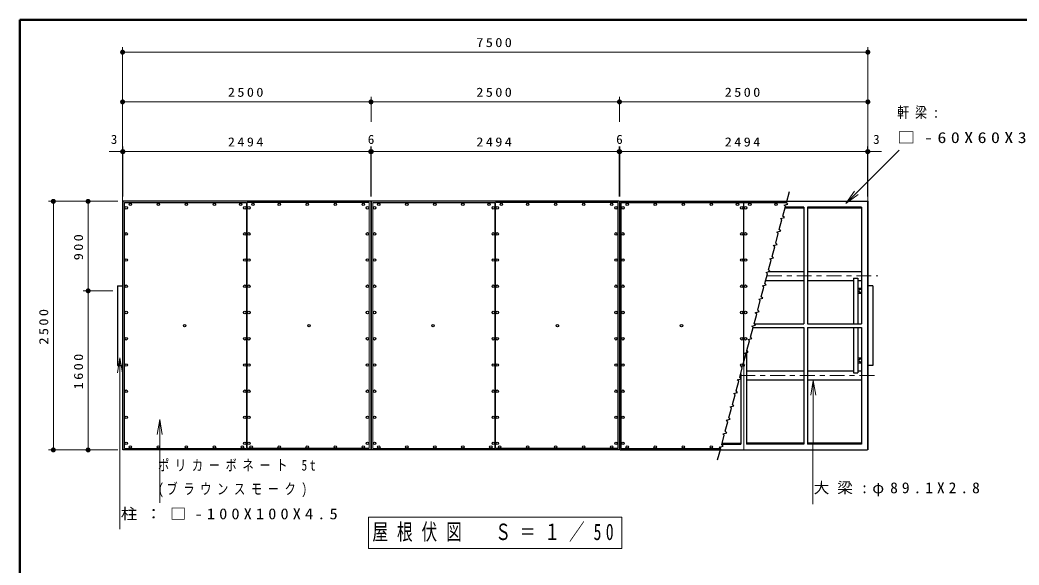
# Model space of a CAD drawing. Units: millimetres on the paper, with parts at other scales. Extents: x -365 to 12, y -38 to 257.
# Drawn here: x -365 to -163.9, y 147.4 to 257 of the extents above; entities that cross this region are included whole.
import ezdxf
from ezdxf.enums import TextEntityAlignment as Align

# ---------------------------------------------------------------- set-up
doc = ezdxf.new("R2010")
doc.units = ezdxf.units.MM
doc.linetypes.add('USER2', pattern=[6, 3, -1, 1, -1])
doc.layers.add('LY_1', color=7, linetype='Continuous', lineweight=25)
doc.layers.add('LY_2', color=7, linetype='Continuous', lineweight=13)
doc.styles.add('ＭＳ ゴシック', font='')
doc.styles.get('ＭＳ ゴシック').set_extended_font_data('MS Gothic')

# ---------------------------------------------------------------- blocks, each defined once
blk = doc.blocks.new('open_arrow')
at = {"color": 0, "linetype": 'Continuous', "lineweight": -2}
blk.add_lwpolyline([(7.5, 1.25), (0, 0), (7.5, -1.25)], dxfattribs=at)
blk = doc.blocks.new('filled_dot')
at = {"color": 0, "linetype": 'Continuous', "lineweight": -2, "const_width": 1.25}
blk.add_lwpolyline([(-0.625, 0, 1), (0.625, 0, 1)], format="xyb", close=True, dxfattribs=at)

msp = doc.modelspace()

# ---------------------------------------------------------------- linework, layer by layer
at = {"layer": 'LY_1', "lineweight": 13}
for p, q in [((-344.345, 204.528), (-344.345, 251.528)), ((-194.345, 204.528), (-194.345, 251.528)), ((-344.345, 250.528), (-194.345, 250.528)), ((-294.345, 236.528), (-294.345, 241.528)), ((-244.345, 236.528), (-244.345, 241.528)), ((-344.345, 240.528), (-294.345, 240.528)), ((-294.345, 240.528), (-244.345, 240.528)), ((-244.345, 240.528), (-194.345, 240.528)), ((-344.285, 221.528), (-344.285, 231.528)), ((-294.405, 221.528), (-294.405, 231.528)), ((-294.285, 221.528), (-294.285, 231.528)), ((-244.405, 221.528), (-244.405, 231.528)), ((-244.285, 221.528), (-244.285, 231.528)), ((-194.405, 221.528), (-194.405, 231.528)), ((-347.061, 230.528), (-344.285, 230.528)), ((-344.285, 230.528), (-294.405, 230.528)), ((-294.405, 230.528), (-294.285, 230.528)), ((-294.285, 230.528), (-244.405, 230.528)), ((-244.405, 230.528), (-244.285, 230.528)), ((-244.285, 230.528), (-194.405, 230.528)), ((-198.784, 220.108), (-188.08, 230.812)), ((-194.405, 230.528), (-191.633, 230.528)), ((-345.285, 220.528), (-359.285, 220.528)), ((-358.285, 170.528), (-358.285, 220.528)), ((-351.285, 202.528), (-351.285, 220.528)), ((-343.985, 220.259), (-343.985, 170.796)), ((-319.395, 220.259), (-319.395, 170.796)), ((-319.295, 220.259), (-319.295, 170.796)), ((-294.705, 220.259), (-294.705, 170.796)), ((-293.985, 220.259), (-293.985, 170.796)), ((-269.395, 220.259), (-269.395, 170.796)), ((-269.295, 220.259), (-269.295, 170.796)), ((-244.705, 220.259), (-244.705, 170.796)), ((-243.985, 220.259), (-243.985, 170.796)), ((-219.395, 220.259), (-219.395, 187.877)), ((-219.295, 220.259), (-219.295, 188.25)), ((-346.345, 202.528), (-352.285, 202.528)), ((-351.285, 170.528), (-351.285, 202.528)), ((-344.879, 189.016), (-344.909, 154.555)), ((-205.334, 184.519), (-205.42, 159.617)), ((-336.863, 176.648), (-336.839, 159.896)), ((-345.285, 170.528), (-359.285, 170.528)), ((-243.845, 157.011), (-294.845, 157.011)), ((-294.845, 157.011), (-294.845, 150.711)), ((-243.845, 150.711), (-243.845, 157.011)), ((-294.845, 150.711), (-243.845, 150.711))]:
    msp.add_line(p, q, dxfattribs=at)
at = {"layer": 'LY_1'}
for p, q in [((-344.345, 220.528), (-344.345, 170.528)), ((-344.285, 220.528), (-344.285, 170.528)), ((-294.405, 220.528), (-344.285, 220.528)), ((-343.985, 220.259), (-319.395, 220.259)), ((-294.705, 220.259), (-319.295, 220.259)), ((-294.405, 220.528), (-294.405, 170.528)), ((-294.345, 220.528), (-294.345, 170.528)), ((-294.285, 220.528), (-294.285, 170.528)), ((-244.405, 220.528), (-294.285, 220.528)), ((-293.985, 220.259), (-269.395, 220.259)), ((-244.705, 220.259), (-269.295, 220.259)), ((-244.405, 220.528), (-244.405, 170.528)), ((-244.285, 220.528), (-244.285, 170.528)), ((-244.285, 220.528), (-194.405, 220.528)), ((-243.985, 220.259), (-219.395, 220.259)), ((-219.295, 220.259), (-210.718, 220.259)), ((-207.255, 219.342), (-207.255, 195.908)), ((-206.495, 219.342), (-206.495, 195.908)), ((-194.405, 220.528), (-194.405, 170.528)), ((-194.345, 220.528), (-194.345, 170.528)), ((-217.447, 195.148), (-207.255, 195.148)), ((-217.243, 195.908), (-207.255, 195.908)), ((-207.255, 195.148), (-207.255, 171.714)), ((-206.495, 195.908), (-195.605, 195.908)), ((-206.495, 195.148), (-206.495, 171.714)), ((-206.495, 195.148), (-195.605, 195.148)), ((-294.405, 170.528), (-344.285, 170.528)), ((-343.985, 170.796), (-319.395, 170.796)), ((-294.705, 170.796), (-319.295, 170.796)), ((-244.405, 170.528), (-294.285, 170.528)), ((-293.985, 170.796), (-269.395, 170.796)), ((-244.705, 170.796), (-269.295, 170.796)), ((-244.285, 170.528), (-194.405, 170.528)), ((-243.985, 170.796), (-223.972, 170.796))]:
    msp.add_line(p, q, dxfattribs=at)
at = {"layer": 'LY_1', "color": 1}
for p, q in [((-207.255, 219.342), (-210.964, 219.342)), ((-195.605, 219.342), (-206.495, 219.342)), ((-195.605, 219.342), (-195.605, 195.908)), ((-207.255, 219.155), (-211.014, 219.155)), ((-195.605, 219.155), (-206.495, 219.155)), ((-214.427, 206.419), (-207.255, 206.419)), ((-206.495, 206.419), (-195.605, 206.419)), ((-214.904, 204.637), (-207.255, 204.637)), ((-206.495, 204.637), (-197.245, 204.637)), ((-197.245, 205.047), (-196.345, 205.047)), ((-197.245, 205.047), (-197.245, 195.908)), ((-196.345, 205.047), (-196.345, 195.908)), ((-196.345, 204.637), (-195.605, 204.637)), ((-196.345, 203.028), (-195.605, 203.028)), ((-196.345, 202.028), (-195.605, 202.028)), ((-197.245, 195.148), (-197.245, 186.009)), ((-196.345, 195.148), (-196.345, 186.009)), ((-195.605, 195.148), (-195.605, 171.714)), ((-218.745, 190.303), (-218.745, 171.714)), ((-196.345, 189.028), (-195.605, 189.028)), ((-196.345, 188.028), (-195.605, 188.028)), ((-219.945, 185.825), (-219.945, 171.714)), ((-218.745, 186.419), (-207.255, 186.419)), ((-206.495, 186.419), (-197.245, 186.419)), ((-197.245, 186.009), (-196.345, 186.009)), ((-196.345, 186.419), (-195.605, 186.419)), ((-218.745, 184.637), (-207.255, 184.637)), ((-206.495, 184.637), (-195.605, 184.637)), ((-223.726, 171.714), (-219.945, 171.714)), ((-223.676, 171.901), (-219.945, 171.901)), ((-207.255, 171.901), (-218.745, 171.901)), ((-207.255, 171.714), (-218.745, 171.714)), ((-195.605, 171.901), (-206.495, 171.901)), ((-195.605, 171.714), (-206.495, 171.714))]:
    msp.add_line(p, q, dxfattribs=at)
at = {"layer": 'LY_1', "color": 1, "linetype": 'USER2', "lineweight": 13}
for p, q in [((-214.666, 205.528), (-192.345, 205.528)), ((-220.025, 185.528), (-192.345, 185.528))]:
    msp.add_line(p, q, dxfattribs=at)
at = {"layer": 'LY_1', "color": 3}
for p, q in [((-345.345, 203.528), (-345.345, 187.528)), ((-345.345, 203.528), (-344.345, 203.528)), ((-193.345, 203.528), (-194.345, 203.528)), ((-193.345, 203.528), (-193.345, 187.528)), ((-345.345, 187.528), (-344.345, 187.528)), ((-193.345, 187.528), (-194.345, 187.528))]:
    msp.add_line(p, q, dxfattribs=at)
at = {"layer": 'LY_1', "color": 1, "lineweight": 13}
msp.add_line((-219.345, 188.064), (-219.345, 170.528), dxfattribs=at)
at = {"layer": 'LY_1'}
msp.add_lwpolyline([(-224.58, 168.528), (-223.971, 170.8), (-224.254, 171.083), (-223.481, 171.29), (-223.764, 171.573), (-223.246, 173.505), (-223.529, 173.788), (-222.756, 173.995), (-223.039, 174.277), (-222.521, 176.209), (-222.804, 176.492), (-222.032, 176.699), (-222.314, 176.982), (-221.797, 178.914), (-222.08, 179.197), (-221.307, 179.404), (-221.59, 179.687), (-221.072, 181.619), (-221.355, 181.901), (-220.582, 182.108), (-220.865, 182.391), (-220.347, 184.323), (-220.63, 184.606), (-219.857, 184.813), (-220.14, 185.096), (-219.623, 187.028), (-219.906, 187.311), (-219.133, 187.518), (-219.416, 187.8), (-218.898, 189.732), (-219.181, 190.015), (-218.408, 190.222), (-218.691, 190.505), (-218.173, 192.437), (-218.456, 192.72), (-217.683, 192.927), (-217.966, 193.21), (-217.449, 195.141), (-217.731, 195.424), (-216.959, 195.631), (-217.242, 195.914), (-216.724, 197.846), (-217.007, 198.129), (-216.234, 198.336), (-216.517, 198.619), (-215.999, 200.551), (-216.282, 200.834), (-215.509, 201.041), (-215.792, 201.323), (-215.275, 203.255), (-215.557, 203.538), (-214.785, 203.745), (-215.067, 204.028), (-214.55, 205.96), (-214.833, 206.243), (-214.06, 206.45), (-214.343, 206.733), (-213.825, 208.664), (-214.108, 208.947), (-213.335, 209.154), (-213.618, 209.437), (-213.1, 211.369), (-213.383, 211.652), (-212.611, 211.859), (-212.893, 212.142), (-212.376, 214.074), (-212.659, 214.356), (-211.886, 214.564), (-212.169, 214.846), (-211.651, 216.778), (-211.934, 217.061), (-211.161, 217.268), (-211.444, 217.551), (-210.926, 219.483), (-211.209, 219.766), (-210.436, 219.973), (-210.719, 220.256), (-210.11, 222.528)], dxfattribs=at)
for centre in [(-331.865, 195.528), (-306.825, 195.528), (-281.865, 195.528), (-256.825, 195.528), (-231.865, 195.528)]:
    msp.add_circle(centre, 0.25, dxfattribs=at)
at = {"layer": 'LY_1', "color": 1}
for centre, start, end in [((-195.845, 202.528), 36.87223, 323.12773), ((-195.845, 188.528), 36.87217, 323.12767)]:
    msp.add_arc(centre, 0.3, start, end, dxfattribs=at)
at = {"layer": 'LY_1'}
for centre, major_axis, ratio in [((-343.635, 219.22), (0.25, 0), 0.989116), ((-342.785, 219.933), (-0.25, 0), 0.988393), ((-337.145, 219.933), (-0.25, 0), 0.988464), ((-331.505, 219.933), (-0.25, 0), 0.988464), ((-325.865, 219.933), (-0.25, 0), 0.988448), ((-320.585, 219.933), (-0.25, 0), 0.988377), ((-319.745, 219.22), (-0.25, 0), 0.989132), ((-318.945, 219.22), (0.25, 0), 0.989132), ((-318.105, 219.933), (0.25, 0), 0.988393), ((-312.825, 219.933), (0.25, 0), 0.988464), ((-307.185, 219.933), (0.25, 0), 0.988456), ((-301.545, 219.933), (0.25, 0), 0.988456), ((-295.905, 219.933), (0.25, 0), 0.988381), ((-295.055, 219.22), (-0.25, 0), 0.989124), ((-293.635, 219.22), (0.25, 0), 0.989116), ((-292.785, 219.933), (-0.25, 0), 0.988393), ((-287.145, 219.933), (-0.25, 0), 0.988464), ((-281.505, 219.933), (-0.25, 0), 0.988464), ((-275.865, 219.933), (-0.25, 0), 0.988448), ((-270.585, 219.933), (-0.25, 0), 0.988377), ((-269.745, 219.22), (-0.25, 0), 0.989132), ((-268.945, 219.22), (0.25, 0), 0.989132), ((-268.105, 219.933), (0.25, 0), 0.988393), ((-262.825, 219.933), (0.25, 0), 0.988464), ((-257.185, 219.933), (0.25, 0), 0.988456), ((-251.545, 219.933), (0.25, 0), 0.988456), ((-245.905, 219.933), (0.25, 0), 0.988381), ((-245.055, 219.22), (-0.25, 0), 0.989124), ((-243.635, 219.22), (0.25, 0), 0.989124), ((-242.785, 219.933), (-0.25, 0), 0.988393), ((-237.145, 219.933), (-0.25, 0), 0.988456), ((-231.505, 219.933), (-0.25, 0), 0.988456), ((-225.865, 219.933), (-0.25, 0), 0.988456), ((-220.585, 219.933), (-0.25, 0), 0.988393), ((-219.745, 219.22), (-0.25, 0), 0.989124), ((-218.945, 219.22), (0.25, 0), 0.989128), ((-218.105, 219.933), (0.25, 0), 0.988389), ((-212.825, 219.933), (0.25, 0), 0.988456), ((-343.635, 213.981), (0.25, 0), 0.9934), ((-319.745, 213.981), (-0.25, 0), 0.993416), ((-318.945, 213.981), (0.25, 0), 0.993416), ((-295.055, 213.981), (-0.25, 0), 0.993408), ((-293.635, 213.981), (0.25, 0), 0.9934), ((-269.745, 213.981), (-0.25, 0), 0.993416), ((-268.945, 213.981), (0.25, 0), 0.993416), ((-245.055, 213.981), (-0.25, 0), 0.993408), ((-243.635, 213.981), (0.25, 0), 0.993408), ((-219.745, 213.981), (-0.25, 0), 0.993408), ((-218.945, 213.981), (0.25, 0), 0.993412), ((-343.635, 208.723), (-0.25, 0), 0.996624), ((-319.745, 208.723), (0.25, 0), 0.99664), ((-318.945, 208.723), (-0.25, 0), 0.99664), ((-295.055, 208.723), (0.25, 0), 0.996632), ((-293.635, 208.723), (-0.25, 0), 0.996624), ((-269.745, 208.723), (0.25, 0), 0.99664), ((-268.945, 208.723), (-0.25, 0), 0.99664), ((-245.055, 208.723), (0.25, 0), 0.996632), ((-243.635, 208.723), (-0.25, 0), 0.996632), ((-219.745, 208.723), (0.25, 0), 0.996632), ((-218.945, 208.723), (-0.25, 0), 0.996636), ((-343.635, 203.451), (0.25, 0), 0.998784), ((-319.745, 203.451), (-0.25, 0), 0.9988), ((-318.945, 203.451), (0.25, 0), 0.9988), ((-295.055, 203.451), (-0.25, 0), 0.998792), ((-293.635, 203.451), (0.25, 0), 0.998784), ((-269.745, 203.451), (-0.25, 0), 0.9988), ((-268.945, 203.451), (0.25, 0), 0.9988), ((-245.055, 203.451), (-0.25, 0), 0.998792), ((-243.635, 203.451), (0.25, 0), 0.998792), ((-219.745, 203.451), (-0.25, 0), 0.998792), ((-218.945, 203.451), (0.25, 0), 0.998796), ((-343.635, 198.17), (0.25, 0), 0.99988), ((-319.745, 198.17), (-0.25, 0), 0.999896), ((-318.945, 198.17), (0.25, 0), 0.999896), ((-295.055, 198.17), (-0.25, 0), 0.999888), ((-293.635, 198.17), (0.25, 0), 0.99988), ((-269.745, 198.17), (-0.25, 0), 0.999896), ((-268.945, 198.17), (0.25, 0), 0.999896), ((-245.055, 198.17), (-0.25, 0), 0.999888), ((-243.635, 198.17), (0.25, 0), 0.999888), ((-219.745, 198.17), (-0.25, 0), 0.999888), ((-218.945, 198.17), (0.25, 0), 0.999892), ((-343.635, 192.886), (0.25, 0), 0.99988), ((-319.745, 192.886), (-0.25, 0), 0.999896), ((-318.945, 192.886), (0.25, 0), 0.999896), ((-295.055, 192.886), (-0.25, 0), 0.999888), ((-293.635, 192.886), (0.25, 0), 0.99988), ((-269.745, 192.886), (-0.25, 0), 0.999896), ((-268.945, 192.886), (0.25, 0), 0.999896), ((-245.055, 192.886), (-0.25, 0), 0.999888), ((-243.635, 192.886), (0.25, 0), 0.999888), ((-219.745, 192.886), (-0.25, 0), 0.999888), ((-218.945, 192.886), (0.25, 0), 0.999892), ((-343.635, 187.605), (0.25, 0), 0.998784), ((-319.745, 187.605), (-0.25, 0), 0.9988), ((-318.945, 187.605), (0.25, 0), 0.9988), ((-295.055, 187.605), (-0.25, 0), 0.998792), ((-293.635, 187.605), (0.25, 0), 0.998784), ((-269.745, 187.605), (-0.25, 0), 0.9988), ((-268.945, 187.605), (0.25, 0), 0.9988), ((-245.055, 187.605), (-0.25, 0), 0.998792), ((-243.635, 187.605), (0.25, 0), 0.998792), ((-219.745, 187.605), (-0.25, 0), 0.998792), ((-343.635, 182.332), (-0.25, 0), 0.99662), ((-319.745, 182.332), (0.25, 0), 0.996636), ((-318.945, 182.332), (-0.25, 0), 0.996636), ((-295.055, 182.332), (0.25, 0), 0.996628), ((-293.635, 182.332), (-0.25, 0), 0.99662), ((-269.745, 182.332), (0.25, 0), 0.996636), ((-268.945, 182.332), (-0.25, 0), 0.996636), ((-245.055, 182.332), (0.25, 0), 0.996628), ((-243.635, 182.332), (-0.25, 0), 0.996628), ((-343.635, 177.074), (0.25, 0), 0.9934), ((-319.745, 177.074), (-0.25, 0), 0.993416), ((-318.945, 177.074), (0.25, 0), 0.993416), ((-295.055, 177.074), (-0.25, 0), 0.993408), ((-293.635, 177.074), (0.25, 0), 0.9934), ((-269.745, 177.074), (-0.25, 0), 0.993416), ((-268.945, 177.074), (0.25, 0), 0.993416), ((-245.055, 177.074), (-0.25, 0), 0.993408), ((-243.635, 177.074), (0.25, 0), 0.993408), ((-343.635, 171.836), (0.25, 0), 0.989112), ((-342.785, 171.123), (-0.25, 0), 0.988397), ((-337.145, 171.123), (-0.25, 0), 0.988472), ((-331.505, 171.123), (-0.25, 0), 0.988472), ((-325.865, 171.123), (-0.25, 0), 0.988456), ((-320.225, 171.123), (-0.25, 0), 0.988456), ((-319.745, 171.836), (-0.25, 0), 0.989128), ((-318.945, 171.836), (0.25, 0), 0.989128), ((-318.465, 171.123), (0.25, 0), 0.988472), ((-312.825, 171.123), (0.25, 0), 0.988472), ((-307.185, 171.123), (0.25, 0), 0.988464), ((-301.545, 171.123), (0.25, 0), 0.988464), ((-295.905, 171.123), (0.25, 0), 0.988389), ((-295.055, 171.836), (-0.25, 0), 0.98912), ((-293.635, 171.836), (0.25, 0), 0.989112), ((-292.785, 171.123), (-0.25, 0), 0.988397), ((-287.145, 171.123), (-0.25, 0), 0.988472), ((-281.505, 171.123), (-0.25, 0), 0.988472), ((-275.865, 171.123), (-0.25, 0), 0.988456), ((-270.225, 171.123), (-0.25, 0), 0.988456), ((-269.745, 171.836), (-0.25, 0), 0.989128), ((-268.945, 171.836), (0.25, 0), 0.989128), ((-268.465, 171.123), (0.25, 0), 0.988472), ((-262.825, 171.123), (0.25, 0), 0.988472), ((-257.185, 171.123), (0.25, 0), 0.988464), ((-251.545, 171.123), (0.25, 0), 0.988464), ((-245.905, 171.123), (0.25, 0), 0.988389), ((-245.055, 171.836), (-0.25, 0), 0.98912), ((-243.635, 171.836), (0.25, 0), 0.98912), ((-242.785, 171.123), (-0.25, 0), 0.988397), ((-237.145, 171.123), (-0.25, 0), 0.988464), ((-231.505, 171.123), (-0.25, 0), 0.988464), ((-225.865, 171.123), (-0.25, 0), 0.988464)]:
    msp.add_ellipse(centre, major_axis=major_axis, ratio=ratio, dxfattribs=at)
at = {"layer": 'LY_2', "lineweight": 50}
for p, q in [((0, 257), (-365, 257)), ((-365, 257), (-365, 0))]:
    msp.add_line(p, q, dxfattribs=at)

# ---------------------------------------------------------------- block references
at = {"layer": 'LY_1', "lineweight": 13, "xscale": 0.4, "yscale": 0.4}
for p in [(-344.345, 250.528), (-344.345, 240.528), (-294.345, 240.528), (-344.345, 230.528)]:
    msp.add_blockref('filled_dot', p, dxfattribs=at)
for name, p, rotation in [('filled_dot', (-194.345, 250.528), 180), ('filled_dot', (-294.345, 240.528), 180), ('filled_dot', (-244.345, 240.528), 180), ('filled_dot', (-194.345, 240.528), 180), ('filled_dot', (-344.285, 230.528), 180), ('filled_dot', (-294.405, 230.528), 180), ('filled_dot', (-294.285, 230.528), 180), ('filled_dot', (-244.405, 230.528), 180), ('filled_dot', (-244.285, 230.528), 180), ('filled_dot', (-194.405, 230.528), 180), ('filled_dot', (-194.345, 230.528), 180), ('open_arrow', (-198.784, 220.108), 45), ('filled_dot', (-358.285, 220.528), 270), ('filled_dot', (-351.285, 220.528), 270), ('filled_dot', (-351.285, 202.528), 90), ('open_arrow', (-344.879, 189.016), 269.9), ('open_arrow', (-205.334, 184.519), 269.8), ('open_arrow', (-336.863, 176.648), 270.1), ('filled_dot', (-358.285, 170.528), 90), ('filled_dot', (-351.285, 170.528), 90)]:
    msp.add_blockref(name, p, dxfattribs=dict(at, rotation=rotation))

# ---------------------------------------------------------------- texts
at = {"layer": 'LY_1', "style": 'ＭＳ ゴシック', "width": 1.05}
for s, p in [('3', (-346.061, 231.528)), ('6', (-294.345, 231.528)), ('6', (-244.345, 231.528)), ('3', (-192.633, 231.528))]:
    msp.add_text(s, height=1.833, dxfattribs=at).set_placement(p, align=Align.BOTTOM_CENTER)
at = {"layer": 'LY_1', "style": 'ＭＳ ゴシック'}
for s, insert, char_height, attachment_point in [('\\T1.33;\\W1.15;7500', (-269.345, 251.528), 1.833, 8), ('\\T1.33;\\W1.15;2500', (-319.345, 241.528), 1.833, 8), ('\\T1.33;\\W1.15;2500', (-269.345, 241.528), 1.833, 8), ('\\T1.33;\\W1.15;2500', (-219.345, 241.528), 1.833, 8), ('\\T1.5;\\W0.8;軒梁:', (-188.436, 238.312), 2.199, 4), ('\\T1.33;\\W1.15;2494', (-319.345, 231.528), 1.833, 8), ('\\T1.33;\\W1.15;2494', (-269.345, 231.528), 1.833, 8), ('\\T1.33;\\W1.15;2494', (-219.345, 231.528), 1.833, 8), ('\\T1.5;\\W1.2;□-60X60X3.2', (-188.436, 233.312), 2.199, 4), ('\\T1.51;\\W0.75;ポリカーボネート\\~5t', (-337.202, 167.396), 2.199, 4), ('\\T1.51;\\W0.75;(ブラウンスモーク)', (-337.202, 162.396), 2.199, 4), ('\\T1.5;\\W1.05;大梁:φ89.1X2.8', (-205.26, 162.617), 2.199, 4), ('\\T1.5;\\W1.1;柱：□-100X100X4.5', (-344.701, 157.555), 2.199, 4), ('\\T1.57;\\W0.7;屋根伏図\u3000Ｓ＝１／50', (-269.345, 153.861), 3.299, 5)]:
    msp.add_mtext(s, dxfattribs=dict(at, insert=insert, char_height=char_height, attachment_point=attachment_point))
at = {"layer": 'LY_1', "char_height": 1.833, "attachment_point": 8, "rotation": 90, "style": 'ＭＳ ゴシック'}
for s, insert in [('\\T1.33;\\W1.15;900', (-352.285, 211.528)), ('\\T1.33;\\W1.15;2500', (-359.285, 195.528)), ('\\T1.33;\\W1.15;1600', (-352.285, 186.528))]:
    msp.add_mtext(s, dxfattribs=dict(at, insert=insert))

doc.saveas('drawing.dxf')
